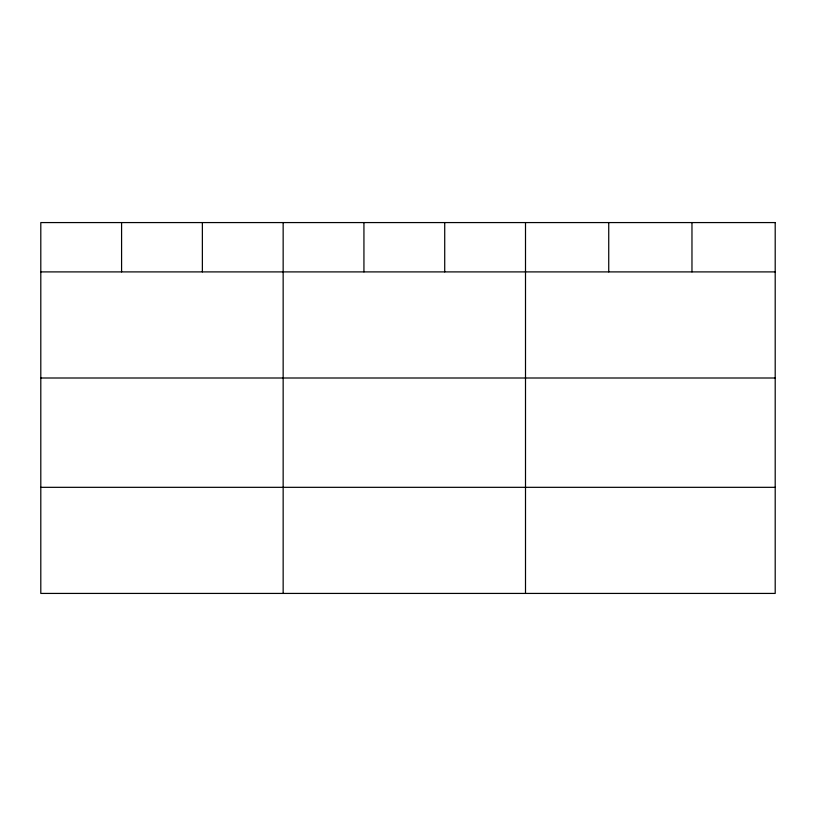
<?xml version="1.0" encoding="UTF-8"?>
<svg xmlns="http://www.w3.org/2000/svg" width="816" height="816" viewBox="0 0 816 816"><rect width="100%" height="100%" fill="white"/><g stroke="black" fill="none" stroke-linecap="round" stroke-linejoin="round"><path stroke-width="1.22" d="M40.8 271.901L775.2 271.901M40.8 378.002L775.2 378.002M40.8 487.325L775.2 487.325M691.968 222.574L691.968 271.901M608.736 222.574L608.736 271.901M525.504 222.574L525.504 593.426M444.72 222.574L444.72 271.901M363.936 222.574L363.936 271.901M283.152 222.574L283.152 593.426M202.368 222.574L202.368 271.901M121.584 222.574L121.584 271.901M775.2 222.574L40.8 222.574L40.8 593.426L775.2 593.426L775.2 222.574"/></g></svg>
